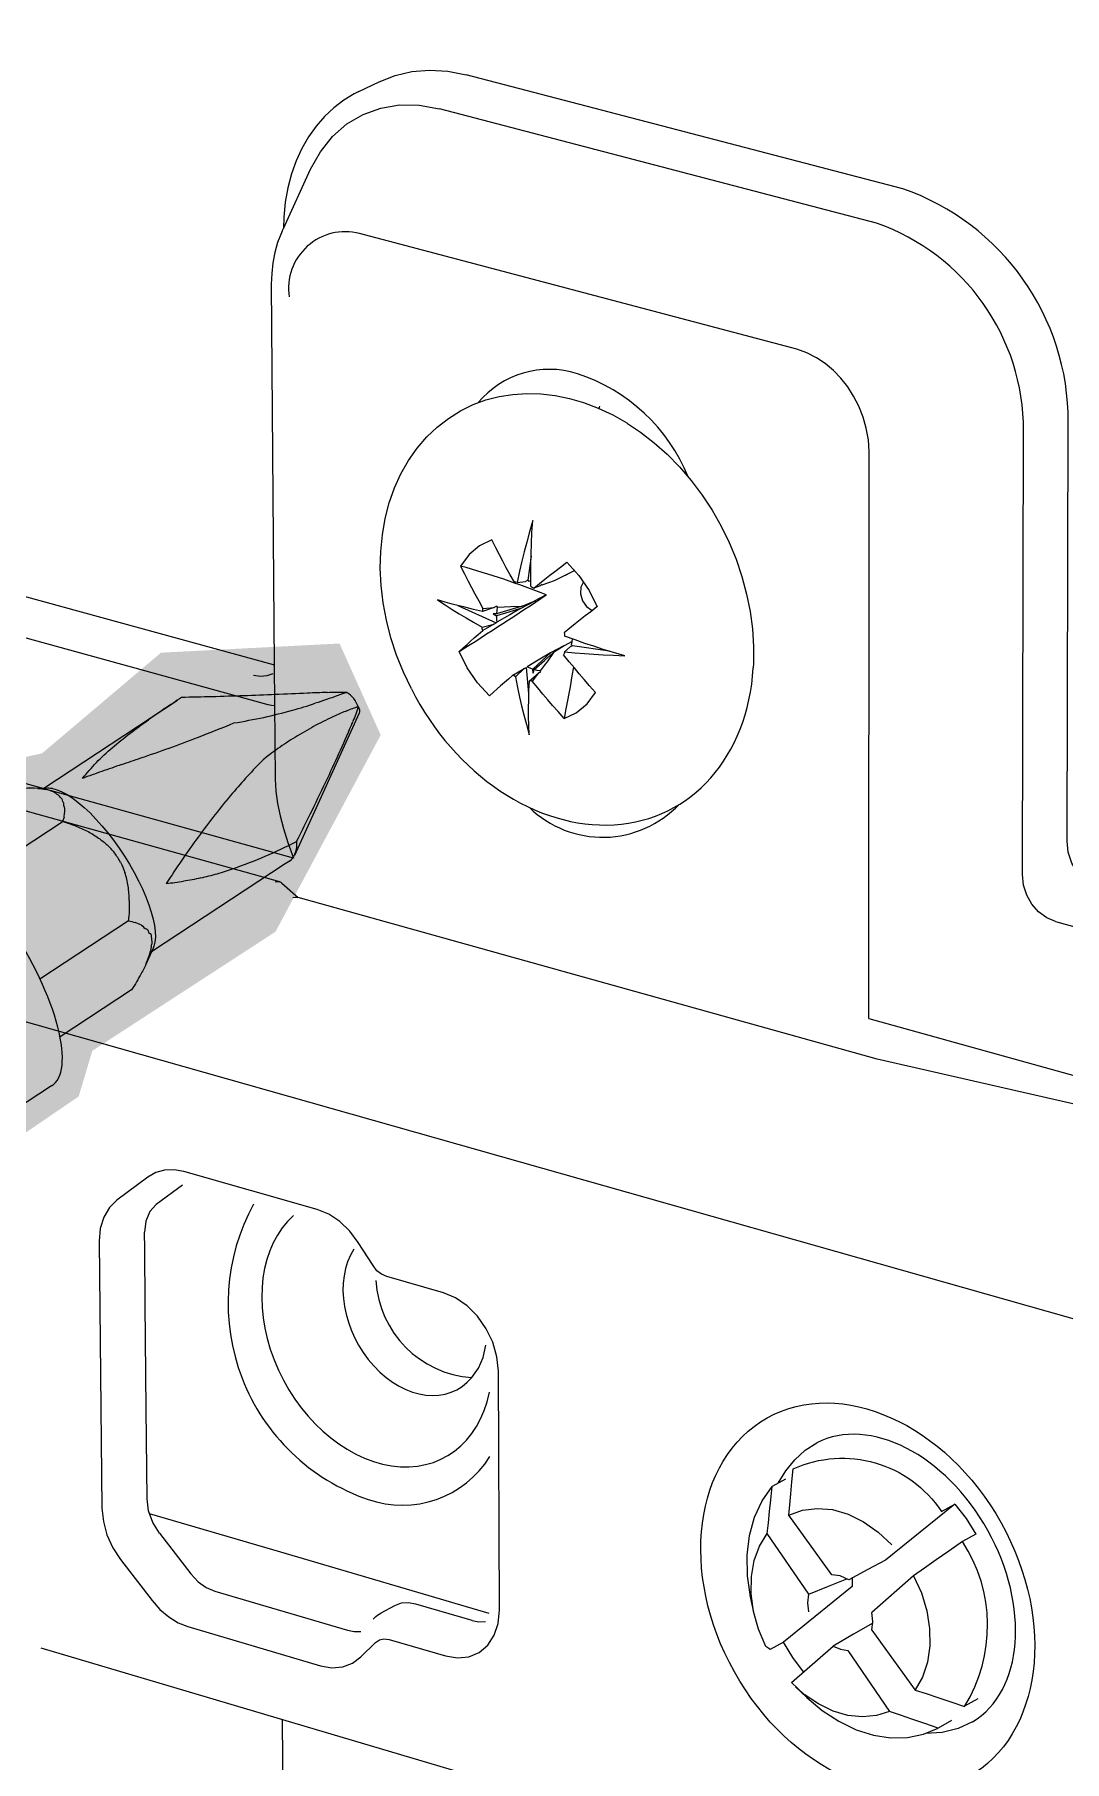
# Model space of a CAD drawing. Header units: metres. Extents: x -11.5 to 7.4, y -3.8 to 5.9.
# Drawn here: x 4.5367 to 4.5896, y -0.8638 to -0.7749 of the extents above; entities that cross this region are included whole.
import ezdxf

# ---------------------------------------------------------------- set-up
doc = ezdxf.new("R2010")
doc.units = ezdxf.units.M
doc.header["$MEASUREMENT"] = 0
doc.layers.add('PDF15_Geometry_Num_Penna__1_Num_Penna__255', color=255, linetype='Continuous', lineweight=18)
doc.layers.add('PDF15_Geometry_Num_Penna__7_Num_Penna__7', color=7, linetype='Continuous', lineweight=18)

msp = doc.modelspace()

# ---------------------------------------------------------------- hatches: boundary and pattern name
at = {"layer": 'PDF15_Geometry_Num_Penna__1_Num_Penna__255', "linetype": 'Continuous', "lineweight": 18}
msp.add_hatch(color=255, dxfattribs=at).paths.add_polyline_path([(4.493724742950242, -0.8361666901132141), (4.493018351851179, -0.8361666901132141), (4.503375888122825, -0.8538215535647442), (4.538923945240178, -0.8295745255261355), (4.53963033633924, -0.8272207075334332), (4.549046836816309, -0.8210990608436433), (4.554460863900776, -0.8109761692675113), (4.552342919109847, -0.8062685332821049), (4.543161063328293, -0.8067390511793944), (4.537040645144762, -0.8119184335683478), (4.52738827146592, -0.8140363783592761)])

# ---------------------------------------------------------------- linework, layer by layer
at = {"layer": 'PDF15_Geometry_Num_Penna__7_Num_Penna__7', "color": 7, "linetype": 'Continuous', "lineweight": 18, "flags": 128}
for points in [[(4.538339790513907, -0.9085549472313854, 0.05313469685682655), (4.554122410426356, -0.9102269442502093, 0.4142117309972292), (4.628727138537444, -0.8356222161391198, 0.4142062013390992), (4.554122410426356, -0.7610199450405499, 0.2841570082398545), (4.487376436855619, -0.802262128669474)], [(4.591653399496744, -0.8190886103503985), (4.591159539980529, -0.8188834498051047), (4.590703764158354, -0.8185406965587774), (4.590310642155398, -0.8180922917741542), (4.59001334364066, -0.8175714051202378), (4.589827839195518, -0.8170026067222089), (4.58977255641385, -0.8164338083241818), (4.589827962046151, -0.7948829829727266, 0.319506760452557), (4.581321784707168, -0.7828731057824028), (4.558848719706901, -0.7770131309258295)], [(4.589175502371861, -0.820570680301544), (4.588718498043423, -0.8203851758563996), (4.588300805915281, -0.82007804929159), (4.587955595656434, -0.8196873843011518), (4.587693923823219, -0.8192180949101218), (4.587526846971961, -0.8186972082562045), (4.587470335684035, -0.8181566655021388), (4.587526478420088, -0.795321436856649, 0.319428453734425), (4.579961336875687, -0.7846444889575999), (4.557478443825346, -0.7787562584570651)], [(4.579578657175933, -0.7963836033683878), (4.579541801988157, -0.7957963773764707), (4.579438607462382, -0.7951907237906655), (4.579281358661198, -0.7946231538988968), (4.579046713965683, -0.7940568125133876), (4.578786270638723, -0.7935506679345812), (4.578479144073915, -0.7930654079621817), (4.578135162321328, -0.7926194601900782), (4.577753096874702, -0.7922287951996401), (4.577324348190231, -0.7918639288406464), (4.576877171911866, -0.7915678588321686), (4.576373484345579, -0.7913074155052104), (4.575861197235474, -0.7911292820976206), (4.553370933147578, -0.7851734837528284, 0.5383074089530919), (4.54975543922667, -0.7884357821242327)], [(4.57028009329975, -0.7976987193189027, 0.2202323552493946), (4.564578472899989, -0.792386412552716, 0.3057127767708545), (4.559464201342781, -0.7938888757077507)], [(4.560050935932194, -0.8089619104048618), (4.559435454296317, -0.8082911459873179), (4.558913339136138, -0.8075171870439961), (4.558503018045553, -0.8066781172689357, 0.004392135110325272), (4.56297576363419, -0.8037719628620783), (4.562352173857001, -0.804088917476963), (4.562445540332703, -0.8040508337829264)], [(4.541126042709863, -0.812493743049548, 0.003854596240778906), (4.542123589792368, -0.8121534468157403, 0.002442462366174338), (4.543587969253378, -0.8116473022369322, 0.005885256549224394), (4.545030235601727, -0.8111043024703495, 0.00515918533752254), (4.546908621672104, -0.8103561421584722, 0.00949547111256025), (4.548448431417434, -0.8100706373038262, 0.01094616395329762), (4.549917724903484, -0.8096983999072762, 0.01606097288194223), (4.551095862406095, -0.809340904585838)], [(4.551701884543776, -0.8087859883085349, 0.005492816766217867), (4.550696966423718, -0.8088253005088353, -0.002241411144709561), (4.549038482973748, -0.8088940968593521, -0.002963663538840292), (4.547411940686519, -0.8089592076910908, 0.0001689559409762318), (4.54580259748691, -0.80901203346024, 0.002290490518441652), (4.544211190478693, -0.8090461859342462, -0.002702813843630364), (4.543346322072182, -0.80961989835731, 0.005994501011944113), (4.542515851840941, -0.8101936107803747)], [(4.553302259647699, -0.8095092099433492, 0.1582617759375749), (4.552724861705846, -0.8087893052754378, -0.01068053717386813), (4.552477931947742, -0.8088642441572587, -0.01138274721249063), (4.552211346089482, -0.8089600676454722)], [(4.552716630713913, -0.8097270241031156, 0.0003845467795689979), (4.552113434140624, -0.8099837819112983, 0.00864813159527426), (4.55113062913323, -0.8104714988962147, 0.005440527514345539), (4.550184679313615, -0.8110144986627956, 0.01328209700271914), (4.549280498706818, -0.8115968106296814, 0.01085725540333155), (4.548411207677782, -0.8122449705320554, 0.007682270982363828), (4.547610221596754, -0.8130938683571873, 0.004753008972263913), (4.546836262653432, -0.8139722503325428, 0.009215353564553436), (4.545932082046635, -0.8150828199908968, 0.01050355918002841), (4.545065985133869, -0.8162327018495441, 0.009106954889937508), (4.544228143865066, -0.8174108393521555, 0.0003581939365852311), (4.543424946472777, -0.8186130555774449, 0.01515341020344405), (4.544324213054541, -0.8184963474828182)], [(4.550121288390638, -0.816461081163137, 0.006192181250553969), (4.550932102521736, -0.8148529664697914, 0.002260835581808301), (4.551734317109018, -0.8131772839321911, 0.003635606002857907), (4.552394024970232, -0.8117473026464346, 0.01195182664161934), (4.553026705693743, -0.8102767806541262)], [(4.540117439071031, -0.8128512383709872, 0.001009640142556644), (4.539114977963491, -0.8132050481736481, -0.01215834379436533), (4.53983402267702, -0.8123950939969324, -0.02167706485581422), (4.540649750833154, -0.8116285060911652, -0.01431974085027936), (4.541552702933693, -0.8109024588919516)], [(4.536819022615594, -0.8137250748731875, 0.03106607208803519), (4.536108945997755, -0.8137275318857009, 0.01569214767879335), (4.535339901079471, -0.8138024707675173)], [(4.538018044724618, -0.814223848414434, 0.1023103171465716), (4.53782639774821, -0.8140285159191674, 0.07212698983178407), (4.537554897864881, -0.8138761811430619, 0.03402261966345359), (4.537220744162367, -0.8137729866172938)], [(4.545201366523635, -0.8183280421253016, 0.006382132247150028), (4.546052721361294, -0.8181130535299399, 0.01387685540625059), (4.546893019642608, -0.8178427821529022, 0.02097892303542734), (4.548525704461142, -0.8172088729231408, 0.01452572198668301), (4.550121534091891, -0.8164607126112591, -0.249906948236551), (4.549796348485071, -0.817444868975536), (4.549543276195665, -0.8176107173205338), (4.542666098156447, -0.8221303918482752)], [(4.541083782094551, -0.8175232476748713, 0.03083971410339493), (4.540769284492175, -0.8170453587400353, 0.04354407431840666), (4.540395818589371, -0.8166325806369263)], [(4.54152604434787, -0.8194864006771398, 0.02937811645166706), (4.541468304553693, -0.8187529824403734, 0.03815393829543655), (4.541302456208689, -0.8180490483538296)], [(4.542413517269553, -0.8226880108393466, 0.03602161338588115), (4.542603935739713, -0.8221523821103114, 0.04264763268214366), (4.542678874621542, -0.8217776877012479)], [(4.547919313771578, -0.8351062435102383, 0.4649187037787322), (4.553807544272114, -0.8503016374307713, 0.3509989021385195), (4.56006887212358, -0.8481038397329916)], [(4.554208283013878, -0.8390466773367491, 0.3772660203580792), (4.559147492429149, -0.8440320785873698), (4.559481646131662, -0.8435554181587834), (4.559724890370994, -0.8429952193045702), (4.559873539628359, -0.8423625385810629)], [(4.577668698494696, -0.8541862970731113), (4.575451244696765, -0.8511133115162508), (4.575497927934618, -0.8505825968122602), (4.575553210716285, -0.8500113414017134), (4.575609722004208, -0.8493970882720934), (4.575674832835947, -0.8487361519046219, -0.3693612823403347), (4.583305576614586, -0.8509332124986457), (4.583995997132281, -0.8505511470520224), (4.580427186449191, -0.8534221661798647)], [(4.57972804353706, -0.8570369229970511), (4.581954096878798, -0.8601106456576675), (4.582514295733013, -0.8602973786090722), (4.583118720812559, -0.8605037676606244), (4.58378088568629, -0.860717527749733), (4.58448850529161, -0.8609509439389882, 0.2917910106846606), (4.584387030674597, -0.8524706880820849), (4.58368801061309, -0.8529645475982992), (4.583034445283175, -0.8534215519267354), (4.582428791697369, -0.8538404725611359), (4.581871295556924, -0.8542321203565812), (4.579718952590738, -0.856115420451995)]]:
    msp.add_lwpolyline(points, format="xyb", dxfattribs=at)
for points in [[(4.553342063250488, -0.7778701368922754), (4.554376465520768, -0.7773689063385065)], [(4.554376219819515, -0.7773686606372543), (4.555196862000686, -0.7770406494660378), (4.556062958913451, -0.7768453169708183), (4.55696713952025, -0.7767716065952639), (4.557908175314829, -0.7768268893769301), (4.558849211109404, -0.7770136223283339)], [(4.553341940399863, -0.7778706282947798), (4.553099924666792, -0.7779922504144441), (4.552559381912726, -0.7783153475606239), (4.552047094802624, -0.7787096980698403), (4.551572891386558, -0.7791568743482031), (4.551144142702082, -0.7796507338644183), (4.550752249205386, -0.7801998761622979), (4.550407038946538, -0.7807957016980289), (4.550118339975617, -0.7814283824215362), (4.549876324242547, -0.7821003753453404), (4.549689591291143, -0.7828178230007374), (4.549549541577591, -0.7835635263000951), (4.549477059708293, -0.7843350282308972), (4.549457403608146, -0.7849148831852579), (4.550855443731161, -0.7818694161686031)], [(4.550855075179284, -0.7818701532723598), (4.551357534239312, -0.7809659726655598), (4.551981615419006, -0.7801821856721647), (4.552718719174548, -0.7795384483923229), (4.553556560443349, -0.779045817382368), (4.554460741050152, -0.7787202632236703), (4.555430032488692, -0.7785593289037092), (4.556444778658822, -0.7785703854600419), (4.557479180929104, -0.7787558899051872)], [(4.549391309971398, -0.785055670002567), (4.549269687851734, -0.7853419119609697), (4.549159122288403, -0.7856392104757051), (4.549010473031034, -0.7861527260920678), (4.548908507011518, -0.786685897808578), (4.548851995723592, -0.7872264405626428), (4.548832339623443, -0.7877755828605233), (4.548982217387071, -0.8073788572392058)], [(4.549391432822027, -0.7850553014506891), (4.549457772160023, -0.7849152517371358)], [(4.556035440373245, -0.8085972897471194), (4.555625119282658, -0.8077422493906896), (4.555279909023811, -0.8068675529341096), (4.554982610509077, -0.8059719718711253), (4.554759022369893, -0.8050677912643245), (4.554590717012379, -0.8041722102013384), (4.554488750992862, -0.8032778576446136), (4.554440839248752, -0.8023933331379602), (4.554460495348899, -0.8015284647314562), (4.554544033774526, -0.8006697388562483), (4.554692683031897, -0.7998404971312612), (4.554897843577187, -0.7990309115064234), (4.55516811495422, -0.7982569525631016), (4.555503497162992, -0.797538276401446), (4.555886791115876, -0.7968490843900122), (4.556341338431794, -0.796216403666504), (4.556835197948008, -0.7956377772184036), (4.557367141158258, -0.795136546664633), (4.557945767606361, -0.7946905988925304), (4.558569848786057, -0.794296248383314), (4.559222185609711, -0.7939792937684302), (4.559873293927108, -0.7937372780353602), (4.560553886394725, -0.7935603731340288), (4.561261506000047, -0.7934498075706982), (4.561969125605371, -0.7934018958265865), (4.56269640131084, -0.7934203234204755), (4.563432276560123, -0.7935050903523635), (4.564168151809408, -0.793654968115991), (4.564895427514879, -0.7938674996988393), (4.565649730358052, -0.7941574271760192), (4.56639543365741, -0.7945001804223475), (4.567121480856621, -0.7949203295630065), (4.567150965006842, -0.7949399856631558)], [(4.565687199798958, -0.7941765918736641), (4.56571545544292, -0.7941188520794791), (4.56573388303681, -0.7940647978040731)], [(4.567150842156215, -0.7949403542150337), (4.567820378067502, -0.7953863019871372), (4.568519398129009, -0.7959379012975356), (4.569190162546555, -0.7965324983270072), (4.569833899826394, -0.7971860636569232), (4.570429725362125, -0.797883855212171), (4.57098869571008, -0.798630787017788), (4.571500982820183, -0.7994121169986643), (4.571966586692433, -0.8002327591798357), (4.572376907783021, -0.8010706004486376), (4.572740545635755, -0.801936697361401), (4.573039072656751, -0.8028224503743129), (4.57328108838982, -0.803724173968595), (4.573467821341225, -0.8046185265253207), (4.573588214954631, -0.8055141075883068), (4.573643497736297, -0.8064182881951076), (4.573634898192484, -0.8073040412080186), (4.573626298648668, -0.8075178012971262)], [(4.579570180482746, -0.8255660324528638), (4.57957878002656, -0.7963840947708913)], [(4.562184237051364, -0.8033333861275311), (4.562184237051364, -0.802727732541725), (4.562184237051364, -0.8021785902438463), (4.562194065101437, -0.801657703589929), (4.562212492695327, -0.8011368169360109), (4.56223951983303, -0.8005569619816502), (4.562277603527066, -0.799932880801955), (4.562109298169551, -0.8005213353001315), (4.561969248455995, -0.8010606495479378), (4.561840255298776, -0.8015532805578927), (4.561727232722928, -0.8020397690365515), (4.561606839109521, -0.8025532846529142), (4.561485216989857, -0.8031294540884968)], [(4.548981971685823, -0.8073786115379544), (4.548963544091931, -0.8073786115379544), (4.548945116498045, -0.8073687834878802), (4.527246010441099, -0.8014142136493465)], [(4.560181034745046, -0.8009391502788992), (4.55954712551528, -0.8012376772998948), (4.559006582761215, -0.8016934531220716), (4.558569234532925, -0.8022819076202481), (4.558764567028144, -0.8026824006607596), (4.558952528485808, -0.8030546380573096), (4.55912820488088, -0.8033900202660815), (4.559306338288469, -0.8037168029310395), (4.559501670783687, -0.8040693842274411), (4.559715430872794, -0.8044612777241387)], [(4.561485708392359, -0.8031292083872454), (4.561411998016807, -0.8031193803371712), (4.56133583062873, -0.8031193803371712), (4.56111224248955, -0.8027287153467331), (4.560916909994331, -0.8023663060002573), (4.560741233599261, -0.8020395233353002), (4.560563100191672, -0.8017041411265282), (4.560376367240268, -0.8013417317800515), (4.560181034745046, -0.8009387817270213)], [(4.562193573698933, -0.8017787114564641), (4.562025268341419, -0.8030072177157024), (4.562063352035453, -0.803063729003628)], [(4.562333991964366, -0.803417538806289), (4.5626312904791, -0.8031841226170329), (4.562901561856131, -0.8029605344778519), (4.56316200518309, -0.8027566024388175), (4.56342367701631, -0.8025612699435989), (4.563702547937158, -0.802337681804417), (4.564028102095856, -0.8020858380212736)], [(4.56402797924523, -0.8020858380212736), (4.564643460881108, -0.8027676589951511), (4.565175404091359, -0.8035403894322126), (4.565585725181945, -0.8043770021947543)], [(4.548999785026581, -0.8094730918593314), (4.548842536225397, -0.8094534357591847), (4.548665631324067, -0.809417809077666), (4.525885439758992, -0.8031401420929525)], [(4.561485708392359, -0.8031294540884968), (4.56190462902676, -0.8030741713068315)], [(4.562025636893296, -0.8030072177157024), (4.561904014773631, -0.8030735570537013)], [(4.562183991350112, -0.8030738027549535), (4.562118880518369, -0.8030639747048793), (4.562062369230445, -0.8030639747048793)], [(4.563376502375954, -0.8030353505090391), (4.563087803405034, -0.8031397735410746), (4.562742593146186, -0.8032601671544803)], [(4.56407589098934, -0.8026922287108338), (4.563376870927831, -0.8030349819571612)], [(4.563898003283002, -0.8027767499414686), (4.563964342621, -0.802757093841322), (4.564076136690593, -0.8026919830095824)], [(4.564438300335816, -0.8025152009588767), (4.563964096919749, -0.8027572166919485)], [(4.564895304664251, -0.803102672652046), (4.5647552549507, -0.803371715522819), (4.564736827356811, -0.8037169257816652), (4.564838793376326, -0.8040695070780668), (4.565053781971693, -0.8043692626053218), (4.565332652892542, -0.8045731946443544)], [(4.559687543780711, -0.8046186493759473), (4.559240367502348, -0.8045179118626891), (4.558857073549465, -0.8044220883744684), (4.558494664202989, -0.8043311789112852), (4.558140854400328, -0.8042378124355825), (4.557767388497519, -0.8041383034285836), (4.557376723507081, -0.8040142242964015), (4.557767388497519, -0.8042734391171003), (4.558140854400328, -0.8045179118626891), (4.558494664202989, -0.804741500001871), (4.55884847400565, -0.8049552600909795), (4.559230539452274, -0.8051776197239002), (4.559677715730636, -0.8054294635070445)], [(4.561644185699802, -0.8044719657285944), (4.562445171780828, -0.8040505880816751)], [(4.56173644651987, -0.8043406384094816), (4.562351928155749, -0.8040887946263373)], [(4.562183991350112, -0.8033330175756532), (4.562258930231925, -0.8033711012696889), (4.562333869113738, -0.8034177845075403)], [(4.56277084879015, -0.8032331400167765), (4.562659054720559, -0.8032970223422566), (4.562333500561859, -0.8034174159556624)], [(4.55842046242493, -0.8043142255249078), (4.560394671983529, -0.8052073495753742)], [(4.56029184600963, -0.8044149630381652), (4.559687420930084, -0.8046188950771986), (4.559705848523974, -0.8045378136640897), (4.559714448067789, -0.8044616462760175)], [(4.559714939470293, -0.8044612777241387), (4.560292337412134, -0.8044145944862882)], [(4.561736323669244, -0.8043406384094816), (4.561103642945735, -0.8045371994109587), (4.560413222428044, -0.8047485024875485), (4.560236317526714, -0.8047485024875485)], [(4.560236808929218, -0.8047485024875485), (4.560413713830545, -0.8048443259757692)], [(4.560413222428044, -0.8043478865964104), (4.560291600308377, -0.8044154544406688)], [(4.561643694297297, -0.8044717200273421), (4.561094551999417, -0.8047874461359665), (4.560432387125688, -0.8051781111264047), (4.56039553193791, -0.8052063667703679)], [(4.561644185699802, -0.8044723342804714), (4.561056959707887, -0.8046480106755434), (4.560413222428044, -0.8048445716770214), (4.560413222428044, -0.8050104200220183), (4.560432878528193, -0.8051774968732754)], [(4.560413590979921, -0.8043476408951591), (4.560450446167698, -0.8044053806893423), (4.560424647536255, -0.8045736860468589), (4.560413590979921, -0.8047481339356706)], [(4.560450446167698, -0.8044053806893423), (4.560815312526692, -0.80437712504538), (4.561149466229207, -0.8043574689452324), (4.561736692221123, -0.8043402698576028)], [(4.565585233779441, -0.8043767564935029), (4.565267050658299, -0.8046298287829066), (4.564979580193636, -0.8048521884158282), (4.564717908360418, -0.8050561204548616), (4.564457465033458, -0.8052625095064139), (4.564187193656428, -0.8054774981017809), (4.563888666635432, -0.8057109142910361)], [(4.558503263746804, -0.8066777487170587), (4.558708424292098, -0.8064934727781727), (4.558903756787316, -0.8063177963831007), (4.559081890194905, -0.8061470340130663), (4.559268623146309, -0.8059811856680694), (4.559472555185343, -0.8058042807667389), (4.5597059713746, -0.805605262752743)], [(4.559677838581264, -0.8054299549095489), (4.560283492167066, -0.8052714776021075)], [(4.560283983569573, -0.8052723375564881), (4.559705357121469, -0.8056052627527421), (4.559686929527583, -0.8055143532895581), (4.559678329983766, -0.805429586357671)], [(4.560283615017696, -0.8052716004527323), (4.560395409087283, -0.8052064896209927)], [(4.563888789486056, -0.8057106685897848), (4.563908445586204, -0.8057954355216719), (4.563917045130019, -0.8058863449848559)], [(4.563200211727752, -0.806752196196368), (4.562649840923614, -0.807078978861326), (4.561988904556143, -0.8074610443079493)], [(4.562304630664769, -0.8077983921267355), (4.562277603527066, -0.8075846320376288), (4.562762863499465, -0.807143598290561), (4.563200211727755, -0.8067517047938644)], [(4.562668882770632, -0.8076664505544935), (4.562510405463192, -0.8076492514668647), (4.562351928155749, -0.8076087107603094), (4.562883871365999, -0.8071443353943168), (4.563349475238249, -0.8067254147599163)], [(4.563348860985123, -0.8067250462080393), (4.563050333964126, -0.8071550233987725), (4.562873429062797, -0.8073970391318435), (4.562668268517504, -0.8076660820026156)], [(4.563851565746402, -0.8064096886512919), (4.563200457429005, -0.8067524418976202)], [(4.564308692925465, -0.8061654616069553), (4.563898371834879, -0.8063804502023224), (4.563349229537, -0.8067256604611686)], [(4.564196653154623, -0.8064450696315584), (4.563907954183703, -0.8066981419209611), (4.563888298083555, -0.8067804518403303), (4.563869870489667, -0.8068553907221441)], [(4.563908445586204, -0.8066980190703354), (4.56444775983401, -0.8067447023081868), (4.56495021889404, -0.8067803289897046), (4.565417051272552, -0.8068196411900006), (4.565902311244951, -0.8068454398214442), (4.566431797442682, -0.8068749239716668), (4.567010423890784, -0.8069019511093698), (4.566431797442682, -0.806736102764372), (4.565910910788766, -0.8065677974068564), (4.565425650816367, -0.806409320099414), (4.564960046944114, -0.8062606708420468), (4.564467415934159, -0.8060837659407163), (4.563917045130019, -0.8058859764329789)], [(4.564318275274289, -0.8063802045010702), (4.564196653154623, -0.8064453153328097)], [(4.564317906722412, -0.8063800816504436), (4.564281051534634, -0.8063346269188525), (4.56429947912852, -0.8061859776614844), (4.564317906722412, -0.806027500354042)], [(4.566228233955528, -0.806668043517611), (4.564317906722412, -0.806380573052949)], [(4.5489823402377, -0.8073783658367022), (4.549027794969291, -0.813248168743347)], [(4.561830058696826, -0.8075569906467956), (4.56195168081649, -0.8074980223463522)], [(4.562080796824334, -0.8088395511814417), (4.561951803667114, -0.8074980223463522)], [(4.561988413153642, -0.807461167158575), (4.562127234360936, -0.8075275064965739), (4.562277112124562, -0.807585246290758)], [(4.562305122067272, -0.80779888352924), (4.562351805305122, -0.807608465059058)], [(4.563889158037936, -0.8101282542473838), (4.564521838761443, -0.8098284987201296), (4.565072209565583, -0.8093727228979519), (4.565510786300131, -0.8087854969060357), (4.565203659735323, -0.8084402866471887), (4.564922331801958, -0.8081221035260455), (4.564663116981256, -0.8078248050113102), (4.564419872741928, -0.8075275064965739), (4.564159429414968, -0.8072105518816901), (4.56386950193779, -0.8068555135727697)], [(4.564373435205328, -0.8074815603624783), (4.564298496323515, -0.8079348791721381), (4.564205129847812, -0.8084975350388683), (4.564141247522331, -0.8088329172476421), (4.564076136690593, -0.8092039261379327), (4.563990141252445, -0.8096314463161471), (4.563888175232929, -0.8101277628448802)], [(4.547919436622204, -0.8078917586024374), (4.548274474931125, -0.8079470413841046), (4.548617228177454, -0.8079175572338828), (4.548935411298594, -0.8078057631642928)], [(4.561253029306862, -0.8078917586024374), (4.561028212661418, -0.8080956906414718), (4.560823052116126, -0.8082713670365438), (4.560627719620907, -0.8084396723940594), (4.560450814719575, -0.8085969211952415), (4.560264081768171, -0.8087750546028323), (4.560050321679062, -0.8089617875542361)], [(4.561401187161723, -0.8079751741774412), (4.561503153181238, -0.8085329160191357), (4.561606347707016, -0.80902677553535), (4.561708313726534, -0.8094825513575277), (4.561821336302382, -0.8099407841922233), (4.561951557965861, -0.8104432432522524), (4.562091607679417, -0.810965358412429), (4.562071951579268, -0.810478869933771), (4.562063352035453, -0.8100144945677785), (4.562063352035453, -0.8095869743895632), (4.562071951579268, -0.8091655967426439), (4.562080551123083, -0.808699992870392), (4.562110035273307, -0.808188934266548)], [(4.562109666721428, -0.8081893028184259), (4.562585098643755, -0.8077777532215809)], [(4.563888666635432, -0.8101276399942545), (4.56358154007062, -0.8097713731790748), (4.563302669149774, -0.8094630181080058), (4.563059424910445, -0.8091657195932696), (4.562807581127302, -0.8088659640660154), (4.562538538256527, -0.8085416384135762), (4.562258438829419, -0.8081988851672488), (4.562183499947608, -0.8081890571171737), (4.562109789572053, -0.8081890571171737)], [(4.562584730091874, -0.8077771389684516), (4.562257947426918, -0.8081985166153709)], [(4.562584484390623, -0.807776647565948), (4.562696278460212, -0.8077225932905412), (4.562669251322513, -0.8076660820026156)], [(4.537127377686666, -0.8137033303123964), (4.544003327219627, -0.8091824272783956)], [(4.551923507072944, -0.808771737635932), (4.552631126678266, -0.8087631380921163)], [(4.549979273067072, -0.8173167357726969), (4.521785054417528, -0.8094727233074535)], [(4.553353488358697, -0.8098594570778621), (4.550023007889902, -0.8171678408140766)], [(4.536385974159211, -0.8137175809850037), (4.537341752028903, -0.8136917823535592)], [(4.537586593326369, -0.8137218807569111), (4.537818781009364, -0.8137894486011694), (4.538066939273731, -0.8138926431269446), (4.538335982144504, -0.8140376068655346), (4.538616081571611, -0.8142243398169393), (4.538902323530014, -0.8144442424373439), (4.539203307563525, -0.8147022287517833), (4.539511662634597, -0.8149847851914087), (4.539812646668111, -0.8153054253250707), (4.540116087714143, -0.8156469500651395), (4.540418300253913, -0.8160118164241323), (4.54071682727491, -0.8163926533644972), (4.541007983258348, -0.8167980604300462), (4.541277026129125, -0.8172083815206328), (4.541536240949823, -0.8176273021550324), (4.541775799670376, -0.8180486798019517), (4.542005530340854, -0.8184737429676483), (4.542205776861108, -0.8188926636020497), (4.542378996243661, -0.8193005276801166), (4.542533788032324, -0.8197059347456657), (4.542656638658247, -0.8200855431797711), (4.542752462146471, -0.8204454955137273), (4.542821258496986, -0.8207845632412774), (4.542866713228577, -0.8210929183123472), (4.542871627253616, -0.8213816172832678), (4.54284828563469, -0.821633461066412), (4.542791774346766, -0.8218447641430018), (4.542764747209061, -0.8219405876312225)], [(4.549027917819915, -0.8132480458927223), (4.549066001513953, -0.8138622990223423), (4.549158139483396, -0.8145035792896644), (4.549289589653135, -0.8151387170256914), (4.549457895010651, -0.815791053849348), (4.549680254643574, -0.8165072729984848), (4.549978781664567, -0.8173168586233235)], [(4.53292908039634, -0.8139744616438112), (4.549252243062853, -0.8185211633092546), (4.549317353894592, -0.8185481904469585), (4.549373865182519, -0.8185961021910693)], [(4.538126767528555, -0.8154237304778356), (4.533575151838075, -0.8184163717253421)], [(4.549037500168739, -0.8185313599112076), (4.549140694694515, -0.8185117038110592), (4.549252488764106, -0.8185215318611334)], [(4.549373988033146, -0.8185962250416958), (4.550221657352019, -0.8193419283410535), (4.550155318014021, -0.8193198152283871)], [(4.549932466978595, -0.8193311174859721), (4.550044261048185, -0.819312689892084), (4.550156055117775, -0.8193200609296394)], [(4.579998560615341, -0.827660021371738), (4.550222025903897, -0.8193418054904269)], [(4.54148599504382, -0.820534439366897), (4.536927008315784, -0.8235332231457004)], [(4.589175625222484, -0.8205708031521706), (4.607427542716005, -0.825592936739941), (4.60743737076608, -0.8250597650234317)], [(4.524720570123979, -0.8224706880820838), (4.622483869727992, -0.850188246303043)], [(4.542764870059688, -0.8219403419299711), (4.542364377019176, -0.8228150383865493)], [(4.541646683662529, -0.8240878937217468), (4.537973449947401, -0.8265019085211529)], [(4.579569934781492, -0.8255655410503602), (4.60338330011059, -0.8321896468001784), (4.603420155298368, -0.8316847307276314), (4.603523349824142, -0.8311736721237875), (4.603691655181658, -0.8306699845574999), (4.603906643777025, -0.830204380685247), (4.604167087103983, -0.8298124871885513)], [(4.600421248668939, -0.8323660602990053), (4.600020755628424, -0.8322628657732292), (4.599665717319503, -0.8321596712474539), (4.599321735566917, -0.8320785898343441), (4.598966697257996, -0.8319815378398632), (4.598585860317636, -0.83189062837668), (4.598166939683232, -0.8317972619009781), (4.579998560615341, -0.8276596528198592)], [(4.537525659415909, -0.8290283316432783), (4.489923498882902, -0.8603171575598463)], [(4.544332321195851, -0.8334368263545588), (4.543829862135823, -0.8333446883851154), (4.543345830669683, -0.8333643444852639), (4.542888826341247, -0.8334871951111875), (4.542488333300733, -0.8337169257816655)], [(4.542488333300733, -0.8337168029310389), (4.5408949606825, -0.8349023114712057)], [(4.544267456065365, -0.8341367063704475), (4.5429160991802, -0.8351330249466908)], [(4.551199425483748, -0.8353940825267792), (4.5443320754946, -0.8334370720558102)], [(4.540895083533126, -0.8349021886205792), (4.54050319003643, -0.835283025560944), (4.540214491065505, -0.8357854846209731), (4.540037586164178, -0.8363727106128893), (4.53998230338251, -0.8370238189302865)], [(4.542916590582704, -0.8351331477973156), (4.542581208373932, -0.8354955571437914), (4.542377276334898, -0.8359820456224512), (4.542310936996898, -0.8365483870079604)], [(4.553304962361459, -0.8370809444713405), (4.552867614133168, -0.8365023180232383), (4.552355327023065, -0.8360084585070249), (4.551786528625039, -0.8356362211104749), (4.551199302633124, -0.8353942053774048)], [(4.542320396495093, -0.8374240662695467), (4.542310568445021, -0.8365481413067082)], [(4.539982057681257, -0.8370232046771555), (4.540122107394813, -0.8507579046554525)], [(4.542347915035304, -0.8402673211559293), (4.542320887897599, -0.8374245576720494)], [(4.554069093254705, -0.838272104140299), (4.553304962361459, -0.837080453068836)], [(4.554767376212455, -0.8388421310445864), (4.554506932885497, -0.8387205089249212), (4.55426491715243, -0.8385362329860362), (4.55406958465721, -0.838272104140299)], [(4.557683850071893, -0.8396697757114362), (4.554767376212455, -0.8388417624927085)], [(4.542394721123779, -0.8456618149908754), (4.542348037885928, -0.8402674440065558)], [(4.560516416953819, -0.8437055416236632), (4.560441478072008, -0.8429684378681195), (4.560228946489156, -0.842222734568761), (4.559892335774126, -0.8415261715197726), (4.559445159495764, -0.8408812057336714), (4.558904616741696, -0.8403418914858651), (4.558307562699708, -0.8399340274077982), (4.557683481520012, -0.839669898562061)], [(4.560571576884859, -0.8559930612285749), (4.560516294103195, -0.8437055416236632)], [(4.543075436442022, -0.852043045053243), (4.542738825726991, -0.8514926742491031), (4.542516466094069, -0.8508894776758176), (4.542441527212256, -0.8502752245461975), (4.542394843974405, -0.8456621835427534)], [(4.574911807598335, -0.849461830551955), (4.575302472588772, -0.8488279213221874), (4.575768076461024, -0.8482603514304188), (4.576290191621203, -0.8477763199642787), (4.576886017156932, -0.8473930260113951)], [(4.575283676443007, -0.8492578985129215), (4.574594484431573, -0.8496411924658043)], [(4.573485266130104, -0.8553236481679152), (4.573326788822664, -0.854231506103452), (4.573307132722517, -0.8531688481892097), (4.573429983348442, -0.8521639300691524), (4.573680598625323, -0.8512228942745752), (4.574081091665835, -0.8503764534619584), (4.574594607282197, -0.8496418067189326)], [(4.576485646967047, -0.8551725418980292), (4.574343132050933, -0.8520533645058217), (4.574399643338859, -0.8515140502580154), (4.574454926120524, -0.8509329667973944), (4.574521265458523, -0.8503187136677743), (4.574594975834076, -0.8496418067189335)], [(4.54012247594669, -0.8507575361035755), (4.540197414828503, -0.8514381285711936), (4.54038169076739, -0.8521273205826265), (4.540680217788385, -0.8527968564939119), (4.541080710828897, -0.8534037385859765)], [(4.549317108193341, -0.8530226559443612), (4.542562780780043, -0.8510472178795041)], [(4.575451613248642, -0.851112574412495), (4.576150633310151, -0.8508582736168329), (4.576904936153324, -0.8507673641536488), (4.577697322690533, -0.850831246479129), (4.578506908315374, -0.8510646626683851), (4.579299294852584, -0.8514565561650826), (4.580053597695755, -0.8519884993753326), (4.580752617757264, -0.8526482072365438)], [(4.583995997132281, -0.8505511470520224), (4.584573395074123, -0.8512882508075661), (4.58507708264041, -0.8520892368885908)], [(4.543074945039521, -0.8520435364557475), (4.544695344795457, -0.8541405966402689)], [(4.574267456065364, -0.857865919020786), (4.573895218668813, -0.8569813945141336), (4.57364337488567, -0.8560673858572594), (4.573522981272266, -0.8551656622629782), (4.573531580816081, -0.8542774522375476), (4.573672859035891, -0.8534518960313378), (4.573951729956738, -0.8527049642257207), (4.574343623453437, -0.8520538559083244)], [(4.585076959789786, -0.8520893597392165), (4.584386539272092, -0.852471425185839)], [(4.541081079380774, -0.8534041071378544), (4.542701479136712, -0.8555097668661906)], [(4.560031771234547, -0.856172423142425), (4.549316739641464, -0.8530225330937347)], [(4.580426817897312, -0.8534221661798647), (4.579523865796773, -0.8539086546585235), (4.578534918258084, -0.8544356838437377)], [(4.54469583619796, -0.8541407194908945), (4.545069302100769, -0.854541212531406), (4.545479623191355, -0.8548385110461423), (4.545925570963458, -0.8550338435413609)], [(4.576475941767598, -0.8560890075674221), (4.576429258529748, -0.8556234036951711), (4.576485769817671, -0.8551725418980292), (4.577500515987802, -0.8547646778199622), (4.578432952238567, -0.8543826123733389)], [(4.578534918258084, -0.8544359295449899), (4.578098798536056, -0.8542430540622892), (4.57766882134532, -0.8541865427743645)], [(4.578712437412543, -0.8543339635254732), (4.57870260936247, -0.8545587801709127), (4.578712437412543, -0.8547909678539103)], [(4.581871295556924, -0.8542318746553299), (4.58227056009118, -0.8551176276682408), (4.58254205997447, -0.856031636325115), (4.582690709231839, -0.8569444164757298), (4.582700537281912, -0.8578387690324565), (4.582578915162246, -0.858675381794999), (4.582327071379103, -0.8594419697007645), (4.581953605476295, -0.8601102771057905)], [(4.542701847688591, -0.8555095211649393), (4.543102340729101, -0.8559665254933764), (4.543559345057536, -0.8563498194462582), (4.544044605029937, -0.8566483464672539), (4.544547064089965, -0.8568412219499546)], [(4.545925448112834, -0.8550338435413609), (4.55274611486413, -0.8570363087439219)], [(4.559165060068656, -0.8565336039826406), (4.55626824230937, -0.8556859346637653), (4.555876348812673, -0.8556232808445445), (4.555504111416122, -0.8556478509697296), (4.55516750070109, -0.8557817581519869)], [(4.573653202935745, -0.8561058381031739), (4.573484897578227, -0.8553232796160382)], [(4.578712437412543, -0.8547903536007793), (4.57518171042349, -0.8576441736409937)], [(4.554069093254705, -0.856458542250202), (4.55414403213652, -0.8563958884309804), (4.554217742512073, -0.8563307775992408), (4.554301280937704, -0.8562644382612419), (4.554386047869588, -0.8562066984670578), (4.554469586295216, -0.8561514156853915)], [(4.55516811495422, -0.8557820038532373), (4.554470323398974, -0.8561517842372695)], [(4.557787044597667, -0.8583589185826188), (4.558411125777363, -0.8584621131083949), (4.558997123263017, -0.8584068303267287), (4.559529066473269, -0.8581832421875468), (4.559976242751631, -0.8578122332972571), (4.560301796910329, -0.8572974891746359), (4.560506957455623, -0.8566832360450158), (4.560572068287362, -0.8559928155273235)], [(4.579728657790186, -0.8570368001464255), (4.579774112521777, -0.8565883953618032), (4.579718829740113, -0.856115420451995)], [(4.544547064089965, -0.8568413448005794), (4.551367730841264, -0.8588634661032879)], [(4.552745869162878, -0.8570368001464255), (4.553099678965539, -0.8571019109781641), (4.553436289680571, -0.8570933114343502)], [(4.55916555147116, -0.8565342182357707), (4.559509533223748, -0.8565981005612509), (4.559846143938778, -0.8565882725111766)], [(4.579774235372405, -0.856665054152379), (4.578786516339974, -0.8572326240441477), (4.577725086931991, -0.8578554767175826)], [(4.612551519472667, -0.8803809989351175), (4.536993470504408, -0.857955845678962)], [(4.553445257776263, -0.8584068303267287), (4.554189732569363, -0.8576611270273702)], [(4.554190346822491, -0.8576607584754923), (4.554395507367786, -0.8575317653182726), (4.554627695050781, -0.8574764825366072), (4.55488813837774, -0.857512109218125)], [(4.554888506929618, -0.8575126006206286), (4.557786553195164, -0.8583590414332445)], [(4.574491904158927, -0.8580253791332346), (4.574425564820928, -0.8579774673891247), (4.57437028203926, -0.8579418407076069), (4.574313770751337, -0.8579037570135712), (4.574267087513487, -0.8578656733195338)], [(4.576206284643694, -0.8591794379131645), (4.575657142345817, -0.8584361916263248), (4.57518171042349, -0.8576438050891158), (4.574491289905797, -0.8580258705357391)], [(4.575582449165253, -0.8597290716135486), (4.577724964081368, -0.8578555995682082)], [(4.577725086931991, -0.8578551081657038), (4.578107152378617, -0.8580148139794055), (4.578479389775167, -0.8580811533174044)], [(4.578479758327044, -0.8580806619149008), (4.580632101293231, -0.8612121243697022)], [(4.551367362289387, -0.8588634661032879), (4.551954588281303, -0.8589654321228055), (4.552513558629258, -0.8589175203786947), (4.553017246195543, -0.8587332444398088), (4.553444766373758, -0.8584064617748508)], [(4.580631978442604, -0.8612117558178243), (4.57996121402506, -0.861425515906932), (4.579242537863408, -0.8614906267386724), (4.578489463526493, -0.8614156878568586), (4.577725332633245, -0.8611920997176767), (4.576971029790073, -0.8608296903712009), (4.576243754084603, -0.8603333738424679), (4.57558281771713, -0.859728948762922)], [(4.575797192059367, -0.8599449201632963), (4.576373361494952, -0.8604940624611759)], [(4.576372747241823, -0.8604939396105511), (4.577174961829105, -0.8611634755218365), (4.578022631147983, -0.8617224458697903), (4.578908384160892, -0.8621524230605244), (4.579802736717618, -0.8624312939813708), (4.58068848973053, -0.8625701151886656), (4.581554586643295, -0.8625529161010359), (4.582374000318207, -0.8623858392497787), (4.583138131211454, -0.8620787126849692), (4.582440339656207, -0.8618354684456406), (4.581786774326289, -0.8616131088127181), (4.581190948790558, -0.861406719761165), (4.580631978442604, -0.8612113872659464)], [(4.585177697303044, -0.8605591732929172), (4.58448850529161, -0.8609498382833545)], [(4.549504823949752, -0.8743146350269928), (4.549410228967792, -0.8616290793940875)], [(4.584907794477887, -0.8617510700656306), (4.584154720140972, -0.862087680780661), (4.583334077959801, -0.862294069832215), (4.582476580590853, -0.8623567236514349)], [(4.583826831820382, -0.8616870648895247), (4.583137639808951, -0.8620789583862214)]]:
    msp.add_lwpolyline(points, dxfattribs=at)
msp.add_lwpolyline([(4.561253152157486, -0.8078923728555685), (4.561830550099328, -0.8075569906467956), (4.561401801414855, -0.8079759112811971), (4.56132686253304, -0.8079353705746408)], close=True, dxfattribs=at)
at = {"layer": 'PDF15_Geometry_Num_Penna__7_Num_Penna__7', "color": 7, "linetype": 'Continuous', "lineweight": 18}
for centre, radius, start, end in [((4.547583327893063, -0.8420292863555732), 0.04123765586244055, 68.08290273094893, 74.54956110554797), ((4.565875113069453, -0.8108327525474177), 0.005405274718874864, 225.8359352008714, 316.6512163954213), ((4.541402314903211, -0.8221723924977802), 0.001604016789313434, 62.04258015385096, 74.35460086999062)]:
    msp.add_arc(centre, radius, start, end, dxfattribs=at)
for centre, major_axis, ratio, start_param, end_param in [((4.564074970316902, -0.8045765688804343), (-0.005272738255623468, 0.01023637103931496), 0.7806018062962341, 1.561527420611163, 4.0602558308111), ((4.533850254974221, -0.8229262829112773), (-0.003686310231392653, 0.00609527691172962), 0.3422489142684155, 3.136448743393176, 4.847358960798564), ((4.554262902032166, -0.8416375533723013), (-0.003488088454798089, 0.00650600925664746), 0.7358476697816694, 0.1787306815060843, 3.868273600308259), ((4.556212383239309, -0.8405992778429727), (-0.002183428180842383, 0.004049639898066616), 0.7354153347654739, 0.379786050677291, 3.42741888139705), ((4.580775691554505, -0.8546401796000165), (-0.004014470629211788, 0.007179517975839712), 0.683416715935439, 3.165817195576883, 6.257843362057715)]:
    msp.add_ellipse(centre, major_axis=major_axis, ratio=ratio, start_param=start_param, end_param=end_param, dxfattribs=at)
msp.add_ellipse((4.579511714529998, -0.855346046234227), major_axis=(-0.005169734993756944, 0.009237068329567388), ratio=0.7423919808751133, dxfattribs=at)
for points in [[(4.552211346089482, -0.8089600676454731), (4.551855079274302, -0.8090841467776562), (4.551479156358974, -0.8092241964912095), (4.551095862406095, -0.8093409045858397)], [(4.551701884543776, -0.8087859883085384), (4.551877560938847, -0.8087700177271682), (4.552047094802628, -0.8087712462334258), (4.552214171653887, -0.8087712462334258)], [(4.552214171653882, -0.8087712462334276), (4.552384934023914, -0.80876633220839), (4.552556924900207, -0.8087823027897603), (4.552725230257726, -0.8087896738273193)], [(4.55263124952889, -0.8087635066439942), (4.552664510073866, -0.8087635066439942), (4.552724616004594, -0.8087893052754414), (4.5527246160046, -0.8087893052754414)], [(4.541552702933695, -0.810902458891956), (4.541857372485985, -0.810660443158886), (4.542185383657202, -0.8104331695009268), (4.542515851840941, -0.8101936107803764)], [(4.55271663071391, -0.8097270241031165), (4.552817368227167, -0.8096766553464878), (4.552916877234164, -0.8096422571712285), (4.553016386241163, -0.8096090875022295)], [(4.553016386241163, -0.8096090875022295), (4.553113438235643, -0.8095685467956741), (4.553204347698832, -0.8095390626454533), (4.553301399693312, -0.8095083499889748)], [(4.553174126444848, -0.8098971722200208), (4.553132357232036, -0.8100273938834999), (4.553081988475407, -0.8101477874969074), (4.553026705693744, -0.810276780654128)], [(4.55330189109581, -0.8095089642421014), (4.553261350389256, -0.8096367288930626), (4.553224495201482, -0.8097730930878386), (4.553174126444853, -0.8098971722200252)], [(4.55330189109581, -0.8095089642421014), (4.553364544915031, -0.8096170727929142), (4.553384201015179, -0.809743608937616), (4.553353488358697, -0.8098590885259886)], [(4.541126042709863, -0.8124937430495489), (4.540795574526129, -0.8126190506879922), (4.540452821279805, -0.8127320732638426), (4.540117439071034, -0.8128512383709916)], [(4.536819022615594, -0.8137250748731839), (4.536959072329148, -0.8137349029232581), (4.537094208017662, -0.8137484164921105), (4.537220744162365, -0.8137729866172956)], [(4.53734212058078, -0.8136911681004291), (4.537379805898864, -0.8136911681004291), (4.53758659332637, -0.8137218807569111), (4.537586593326372, -0.8137218807569111)], [(4.538018044724613, -0.8142238484144357), (4.538095401608917, -0.8142238484144357), (4.538046687738648, -0.8144302374659889), (4.538122467756651, -0.8144302374659889)], [(4.538122467756649, -0.814430237465988), (4.53819344523072, -0.814430237465988), (4.538100265530328, -0.8146525970989087), (4.538176522032048, -0.8146525970989087)], [(4.538176522032053, -0.8146525970989105), (4.538204777676018, -0.8148159884313895), (4.538196178132202, -0.8149941218389785), (4.538167922488238, -0.8151697982340487)], [(4.53816792248824, -0.8151697982340504), (4.538251785476209, -0.8151697982340504), (4.538040678478282, -0.8154240990297108), (4.538127381781678, -0.8154240990297108)], [(4.538126767528555, -0.8154237304778356), (4.538338070605144, -0.8154986693596484), (4.538549373681736, -0.815569922722684), (4.538755762733286, -0.8156522326420532)], [(4.538755762733285, -0.8156522326420532), (4.538965837303618, -0.8157357710676809), (4.539172226355168, -0.8158193094933113), (4.53937492988794, -0.815924961031607)], [(4.539374929887941, -0.8159249610316053), (4.539569033876901, -0.8160318410761596), (4.539771737409678, -0.8161485491707872), (4.539952327829791, -0.8162812278467841)], [(4.539952327829786, -0.8162812278467841), (4.54010834812471, -0.8163831938663009), (4.540254540369562, -0.8165060444922245), (4.540395818589376, -0.8166325806369263)], [(4.541083782094544, -0.8175232476748748), (4.541166092013913, -0.8176989240699468), (4.541245944920762, -0.8178660009212031), (4.541302456208683, -0.8180490483538305)], [(4.545201366523639, -0.8183280421253025), (4.544906525021421, -0.8183956099695608), (4.544619054556756, -0.8184607208013013), (4.544324213054541, -0.8184963474828191)], [(4.54152604434787, -0.8194864006771398), (4.541537100904202, -0.8198414389860602), (4.541514987791535, -0.8201866492449073), (4.541485503641313, -0.8205343165162722)], [(4.54148599504382, -0.820534439366897), (4.541606388657225, -0.8205651520233781), (4.541724325258109, -0.8205909506548217), (4.541834890821438, -0.8206278058425989)], [(4.542154302448846, -0.8207555704935601), (4.542255039962102, -0.8208133102877442), (4.542311579495285, -0.8209496744825211), (4.542418431294585, -0.8209496744825211)], [(4.542418431294584, -0.8209496744825202), (4.542506172790668, -0.8209496744825202), (4.542483796368385, -0.8211683485966645), (4.542575680095759, -0.8211683485966645)], [(4.542575680095764, -0.8211683485966654), (4.542670919048144, -0.8211683485966654), (4.542646933458796, -0.8213378824604387), (4.542665361052684, -0.8214398484799554)], [(4.542665361052689, -0.8214398484799563), (4.542683788646576, -0.8215344434619176), (4.542683788646578, -0.8216548370753234), (4.542678874621547, -0.8217776877012479)], [(4.542413517269546, -0.822688010839344), (4.542342263906509, -0.8228784293095259), (4.542245211912025, -0.8230663907671882), (4.54213956037373, -0.8232518952123327)], [(4.542139560373736, -0.8232518952123353), (4.541992139622627, -0.8235295376269232), (4.541821377252592, -0.8238047230289913), (4.541646929363777, -0.8240885079748761)]]:
    msp.add_open_spline(points, degree=3, dxfattribs=at)

doc.saveas('drawing.dxf')
